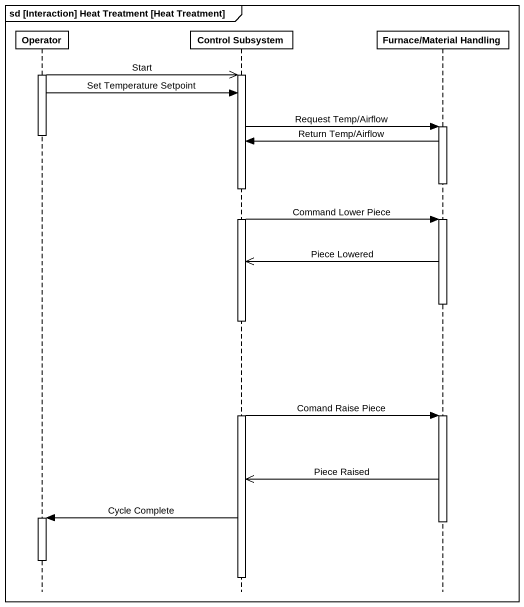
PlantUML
@startuml
mainframe sd [Interaction] Heat Treatment [Heat Treatment]
hide footbox
participant Operator
participant "Control Subsystem" as Control_Subsystem
participant "Furnace/Material Handling" as Furnace_Material_Handling

activate Operator
Operator ->> Control_Subsystem : Start
activate Control_Subsystem
Operator -> Control_Subsystem : Set Temperature Setpoint
Control_Subsystem -> Furnace_Material_Handling : Request Temp/Airflow
activate Furnace_Material_Handling
deactivate Operator
Furnace_Material_Handling -> Control_Subsystem : Return Temp/Airflow
deactivate Furnace_Material_Handling
Control_Subsystem -> Furnace_Material_Handling : Command Lower Piece
activate Furnace_Material_Handling
Furnace_Material_Handling ->> Control_Subsystem : Piece Lowered
deactivate Furnace_Material_Handling
Control_Subsystem -> Furnace_Material_Handling : Comand Raise Piece
activate Furnace_Material_Handling
Furnace_Material_Handling ->> Control_Subsystem : Piece Raised
Control_Subsystem -> Operator : Cycle Complete
activate Operator
deactivate Furnace_Material_Handling
deactivate Operator
deactivate Control_Subsystem
@enduml
